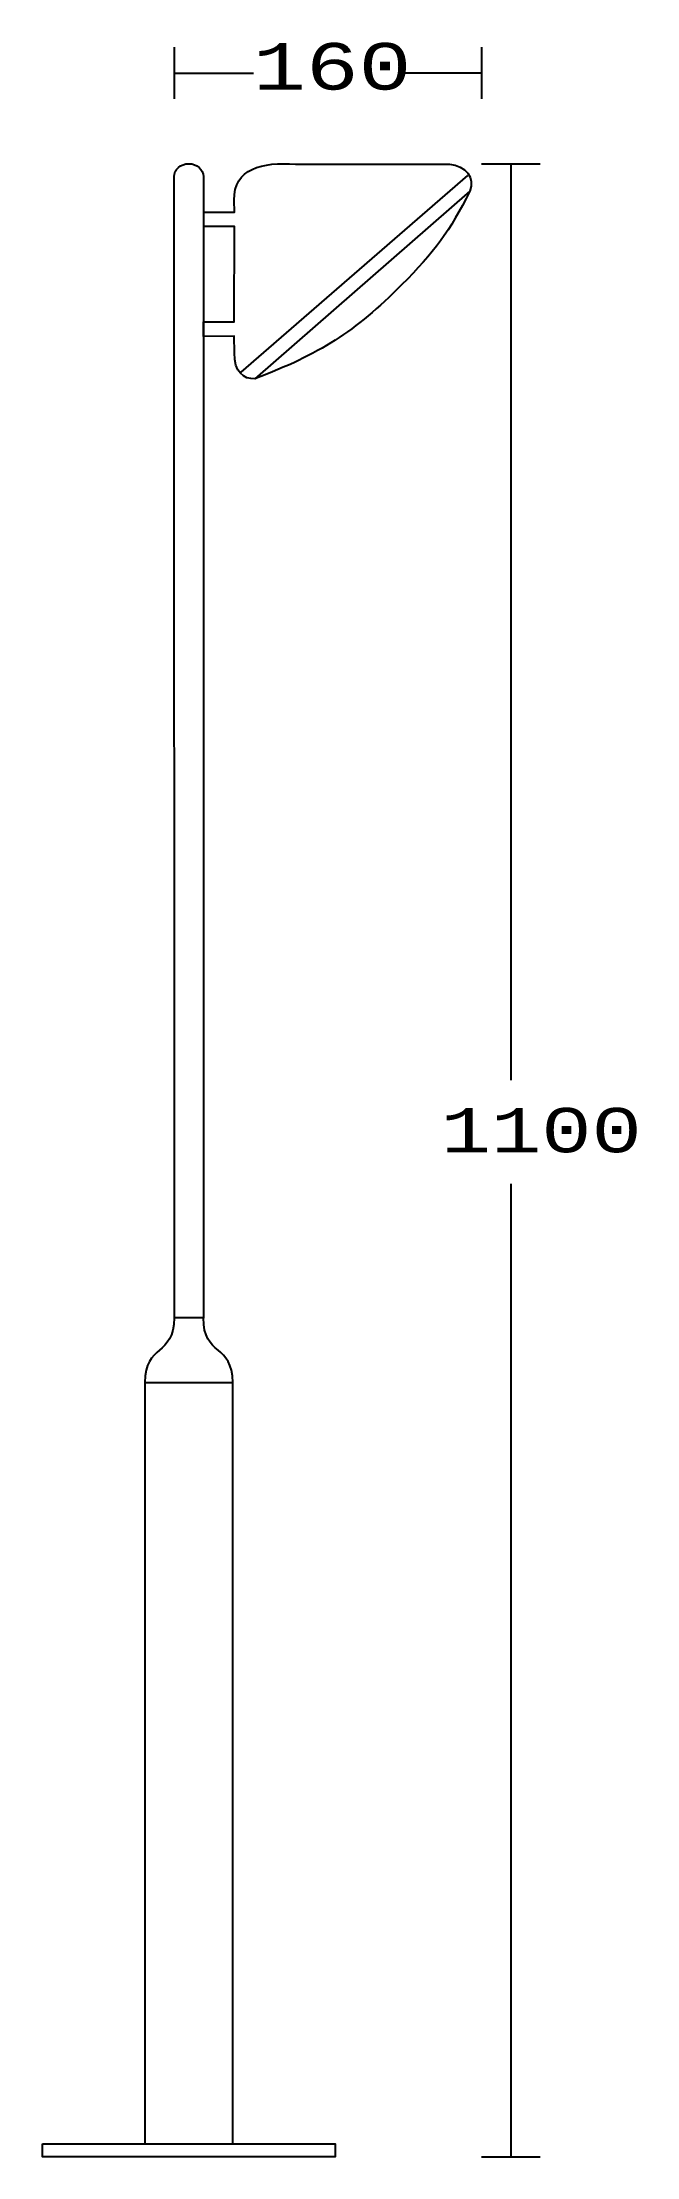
# Model space of a CAD drawing. Extents: x 0 to 82, y 0 to 293.
import ezdxf

# ---------------------------------------------------------------- set-up
doc = ezdxf.new("R2010")
doc.units = 0
doc.layers.add('LIVELLO_1', color=160, linetype='Continuous')
doc.styles.add('STD', font='txt')

# ---------------------------------------------------------------- blocks, each defined once
blk = doc.blocks.new('AI9-BLK1')
at = {"layer": 'LIVELLO_1', "color": 7}
for p, q in [((-21.84, 145.21), (-21.84, 138.04)), ((20.67, 145.21), (20.67, 138.04)), ((-21.84, 141.62), (-10.84, 141.62)), ((20.67, 141.62), (9.67, 141.62)), ((20.67, 129.07), (28.77, 129.07)), ((24.72, 129.07), (24.72, 2.18)), ((18.75, 127.45), (-12.62, 100.22)), ((24.72, -12.16), (24.72, -146.84)), ((-25.88, -39.67), (-13.74, -39.67)), ((20.67, -146.84), (28.77, -146.84))]:
    blk.add_line(p, q, dxfattribs=at)
blk.add_lwpolyline([(-40.05, -145.05), (0.43, -145.05), (0.43, -146.84), (-40.05, -146.84)], close=True, dxfattribs=at)
for points, knots in [([(-21.79, -30.73), (-21.79, -30.73), (-21.84, 127.28), (-21.84, 127.28), (-21.84, 128.27), (-20.93, 129.07), (-19.81, 129.07), (-18.7, 129.07), (-17.79, 128.27), (-17.79, 127.28), (-17.79, 127.28), (-17.79, -30.77), (-17.79, -30.77)], [0, 0, 0, 0, 1, 1, 1, 2, 2, 2, 3, 3, 3, 4, 4, 4, 4]), ([(19.05, 125.25), (19.78, 127.16), (18.5, 128.78), (16.22, 129.02), (16.22, 129.02), (-5.04, 129.02), (-5.04, 129.02), (-9.62, 129.33), (-13.62, 128.44), (-13.54, 124), (-13.54, 124), (-13.5, 122.35), (-13.5, 122.35), (-13.5, 122.35), (-17.74, 122.35), (-17.74, 122.35), (-17.74, 122.35), (-17.74, 120.36), (-17.74, 120.36), (-17.74, 120.36), (-13.5, 120.36), (-13.5, 120.36), (-13.5, 120.36), (-13.54, 107.17), (-13.54, 107.17), (-13.54, 107.17), (-17.79, 107.17), (-17.79, 107.17), (-17.79, 107.17), (-17.79, 105.17), (-17.79, 105.17), (-17.79, 105.17), (-13.54, 105.2), (-13.54, 105.2), (-13.54, 105.2), (-13.5, 102.87), (-13.5, 102.87), (-13.5, 100.22), (-12.25, 99.22), (-10.66, 99.29), (-10.66, 99.29), (19.05, 125.25), (19.05, 125.25)], [0, 0, 0, 0, 1, 1, 1, 2, 2, 2, 3, 3, 3, 4, 4, 4, 5, 5, 5, 6, 6, 6, 7, 7, 7, 8, 8, 8, 9, 9, 9, 10, 10, 10, 11, 11, 11, 12, 12, 12, 13, 13, 13, 14, 14, 14, 14]), ([(19.05, 125.25), (16.28, 119.76), (14.13, 116.79), (9.62, 112.28), (3.15, 105.81), (-1.69, 102.7), (-10.66, 99.29)], [0, 0, 0, 0, 1, 1, 1, 2, 2, 2, 2]), ([(-25.88, -39.67), (-25.88, -34.29), (-21.84, -36.08), (-21.84, -30.7), (-21.84, -30.7), (-17.79, -30.7), (-17.79, -30.7), (-17.79, -36.08), (-13.74, -34.29), (-13.74, -39.67), (-13.74, -39.67), (-13.74, -145.05), (-13.74, -145.05), (-13.74, -145.05), (-25.88, -145.05), (-25.88, -145.05), (-25.88, -145.05), (-25.88, -39.67), (-25.88, -39.67)], [0, 0, 0, 0, 1, 1, 1, 2, 2, 2, 3, 3, 3, 4, 4, 4, 5, 5, 5, 6, 6, 6, 6])]:
    blk.add_open_spline(points, degree=3, knots=knots, dxfattribs=at)
at = {"layer": 'LIVELLO_1', "color": 7, "attachment_point": 1, "style": 'STD'}
for s, insert, char_height in [('\\fCourier|b0|i0;\\H6.4453;\\W1.13;\\C7;160', (-10.92, 145.78), 6.4453), ('\\fCourier|b0|i0;\\H6.1368;\\W1.13;\\C7;1100', (15.03, -1.65), 6.1368)]:
    blk.add_mtext(s, dxfattribs=dict(at, insert=insert, char_height=char_height))

msp = doc.modelspace()

# ---------------------------------------------------------------- block references
at = {"layer": 'LIVELLO_1', "color": 7}
msp.add_blockref('AI9-BLK1', (40.256458, 147.020483), dxfattribs=at)

doc.saveas('drawing.dxf')
